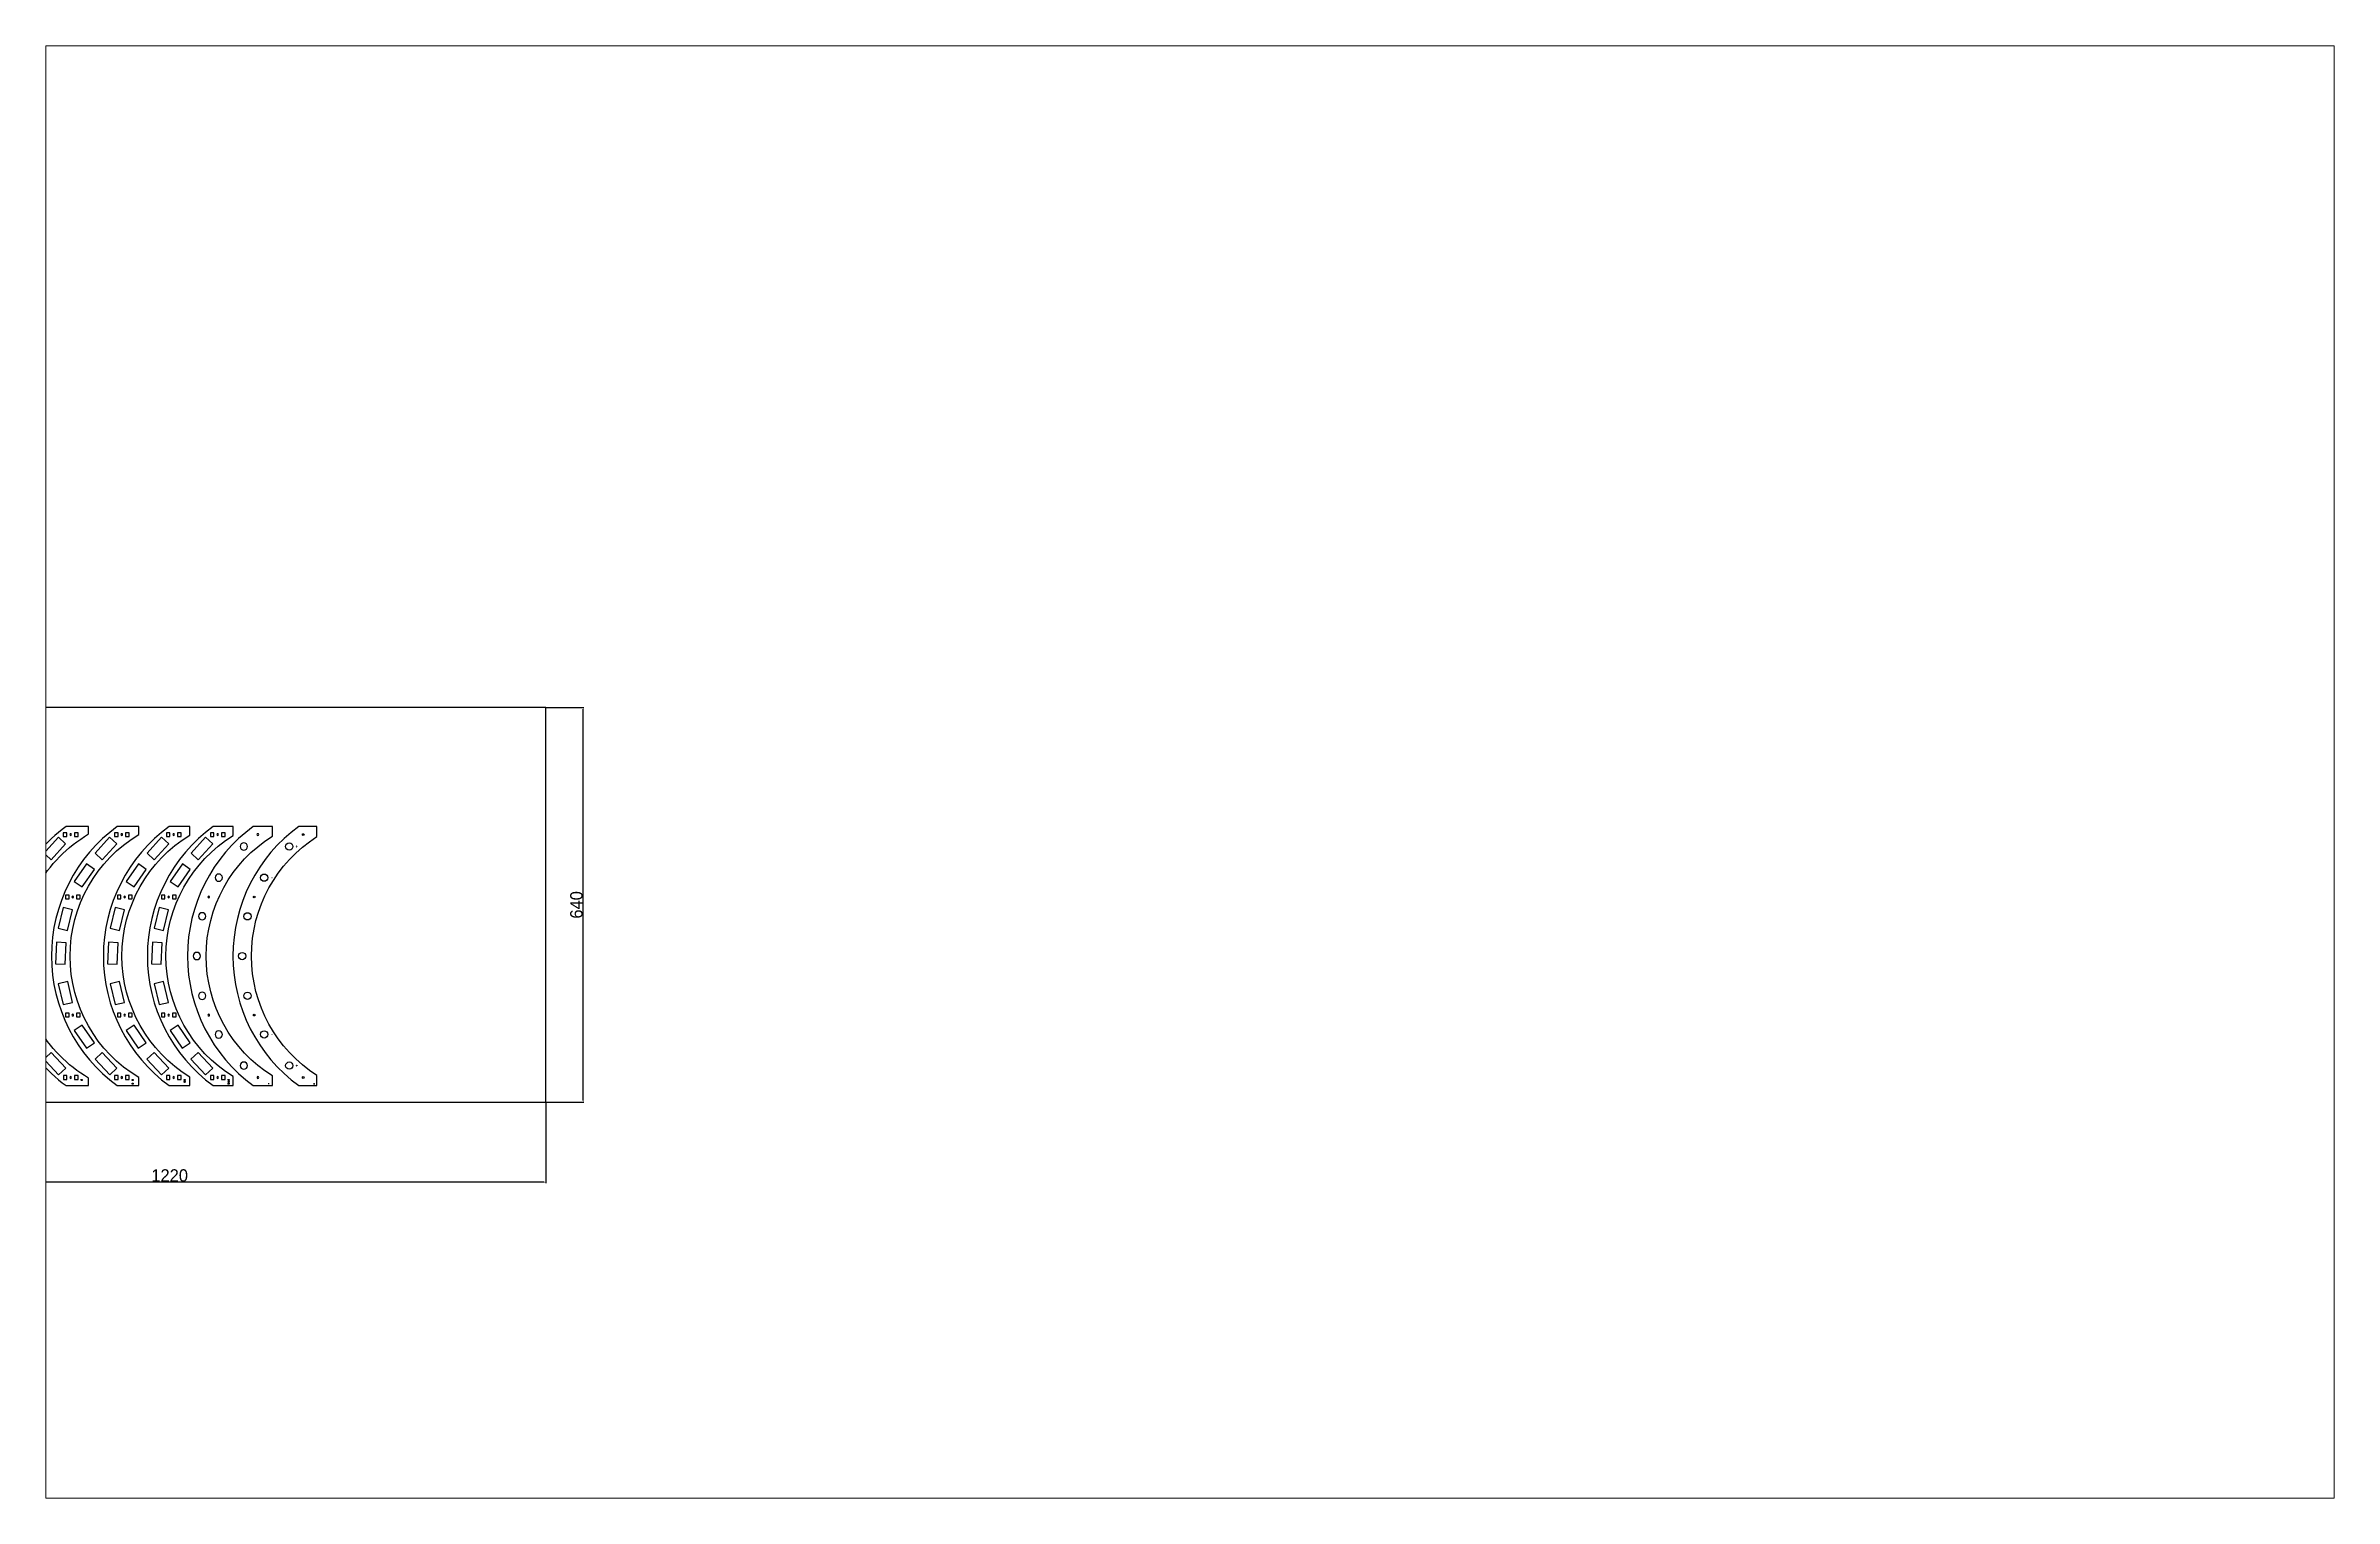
# Paper-space layout 'Sheet1' of a CAD drawing. Header units: millimetres. Extents: x 40 to 364, y 26 to 231.
# The model-space entities are those that its viewports show. They can reach past a viewport. Long polylines and large blocks are cut down to what shows.
import ezdxf
from ezdxf.enums import TextEntityAlignment as Align

# ---------------------------------------------------------------- set-up
doc = ezdxf.new("R2010")
doc.units = ezdxf.units.MM
doc.layers.get('0').update_dxf_attribs({"color": 5})
doc.layers.add('Holes', color=1, linetype='Continuous')
doc.layers.add('text', color=250, linetype='Continuous')
doc.layers.add('Notes', color=73, linetype='Continuous', plot=False)
doc.styles.add('BoldReverse', font='Arial_Bold.ttf')
doc.styles.get("Standard").update_dxf_attribs({"font": 'FreeSans.ttf'})
doc.dimstyles.new('ISO-25', dxfattribs={"dimtxt": 2.5, "dimasz": 2.5, "dimexe": 1.25, "dimexo": 0.625, "dimtad": 1, "dimdec": 3, "dimdsep": 46, "dimtxsty": 'Standard', "dimcen": 2.5, "dimadec": 0, "dimazin": 0, "dimtfac": 1, "dimtmove": 0, "dimatfit": 3, "dimfxl": 1, "dimarcsym": 0})

# ---------------------------------------------------------------- blocks, each defined once
blk = doc.blocks.new('Level 9')
blk.add_lwpolyline([(873.9, -1590.9, -0.508188), (1294.1, -1590.9), (1294.1, -1621.8), (1278.6, -1621.8, 0.552088), (889.5, -1621.8), (873.9, -1621.8)], format="xyb", close=True)
at = {"layer": 'Holes'}
for centre, radius in [((988.3, -1518.7), 1.4), ((1019.6, -1507.9), 5.9), ((1084, -1499.2), 5.9), ((1148.5, -1507.9), 5.9), ((1179.8, -1518.7), 1.4), ((956.9, -1534.8), 5.9), ((1211.2, -1534.8), 5.9), ((906.3, -1575.6), 5.9), ((1261.8, -1575.6), 5.9), ((887, -1598.2), 1.4), ((1281, -1598.3), 1.4)]:
    blk.add_circle(centre, radius, dxfattribs=at)
at = {"layer": 'text'}
for p, q in [((1292, -1615.9), (1290, -1615.9)), ((1291, -1614.9), (1291, -1616.9))]:
    blk.add_line(p, q, dxfattribs=at)
blk = doc.blocks.new('Level 10')
blk.add_lwpolyline([(630.1, -91.7, 0.508188), (209.9, -91.7), (209.9, -121.1), (226.3, -121.1, -0.547395), (613.7, -121.1), (630.1, -121.1)], format="xyb", close=True)
at = {"layer": 'Holes'}
for centre, radius in [((420, 0), 5.9), ((292.9, -35.6), 5.9), ((324.2, -19.5), 1.4), ((355.6, -8.6), 5.9), ((484.4, -8.6), 5.9), ((515.8, -19.5), 1.4), ((547.1, -35.6), 5.9), ((242.3, -76.4), 5.9), ((597.7, -76.4), 5.9), ((223, -99), 1.4), ((617, -99), 1.4)]:
    blk.add_circle(centre, radius, dxfattribs=at)
at = {"layer": 'text'}
for p, q in [((212, -116.7), (214, -116.7)), ((213, -115.7), (213, -117.7))]:
    blk.add_line(p, q, dxfattribs=at)
at = {"layer": 'text', "style": 'BoldReverse'}
for s, p in [('-', (292.9, -47.6)), ('-', (547.1, -47.6)), ('+', (242.3, -88.4)), ('+', (597.7, -88.4))]:
    blk.add_text(s, height=5, dxfattribs=at).set_placement(p, align=Align.MIDDLE_CENTER)
blk = doc.blocks.new('Square hole unit')
for points in [[(-3.05, 6.1), (-3.05, 11.9), (3.05, 11.9), (3.05, 6.1)], [(-3.05, -11.9), (-3.05, -6.1), (3.05, -6.1), (3.05, -11.9)]]:
    blk.add_lwpolyline(points, close=True)
blk.add_circle((0, 0), 1.4)
blk = doc.blocks.new('*D1370')
at = {"layer": 'Defpoints', "color": 0}
for p in [(-587.2, -433.7), (-526.3, -433.7), (-587.2, -1073.7)]:
    blk.add_point(p, dxfattribs=at)
at = {"layer": 'Notes', "color": 0, "lineweight": -2}
for p, q in [((-586.6, -433.7), (-525.1, -433.7)), ((-526.3, -1071.2), (-526.3, -436.2)), ((-586.6, -1073.7), (-525.1, -1073.7))]:
    blk.add_line(p, q, dxfattribs=at)
at = {"layer": 'Notes', "color": 0}
for points in [[(-525.9, -436.2), (-526.7, -436.2), (-526.3, -433.7)], [(-526.7, -1071.2), (-525.9, -1071.2), (-526.3, -1073.7)]]:
    blk.add_solid(points, dxfattribs=at)
at = {"layer": 'Notes', "color": 0, "insert": (-537.3, -753.7), "char_height": 20, "attachment_point": 5, "rotation": 90}
blk.add_mtext('640', dxfattribs=at)
blk = doc.blocks.new('*D1371')
at = {"layer": 'Defpoints', "color": 0}
for p in [(-1807.2, -1073.7), (-587.2, -1073.7), (-1807.2, -1203.5)]:
    blk.add_point(p, dxfattribs=at)
at = {"layer": 'Notes', "color": 0, "lineweight": -2}
for p, q in [((-1807.2, -1074.3), (-1807.2, -1204.8)), ((-587.2, -1074.3), (-587.2, -1204.8)), ((-589.7, -1203.5), (-1804.7, -1203.5))]:
    blk.add_line(p, q, dxfattribs=at)
at = {"layer": 'Notes', "color": 0}
for points in [[(-1804.7, -1203.1), (-1804.7, -1203.9), (-1807.2, -1203.5)], [(-589.7, -1203.9), (-589.7, -1203.1), (-587.2, -1203.5)]]:
    blk.add_solid(points, dxfattribs=at)
at = {"layer": 'Notes', "color": 0, "insert": (-1197.2, -1192.6), "char_height": 20, "attachment_point": 5}
blk.add_mtext('1220', dxfattribs=at)

msp = doc.modelspace()

# ---------------------------------------------------------------- linework, layer by layer
for p, q in [((-1197.9413, -626.65), (-1197.9413, -626.65)), ((-1164.4372, -626.6562), (-1164.4372, -626.65)), ((-1164.4372, -626.6562), (-1164.4372, -626.65))]:
    msp.add_line(p, q)
for points in [[(-1439.087, -1046.75), (-1401.2532, -1046.75), (-1401.2532, -1035.433, -0.575522031), (-1401.2532, -637.867), (-1401.2532, -626.55), (-1439.087, -626.55, 0.508187958)], [(-1328.6859, -626.55), (-1365.1207, -626.55, 0.508187958), (-1365.1207, -1046.75), (-1328.6859, -1046.75), (-1328.6859, -1034.6136, -0.570837396), (-1328.6859, -638.6865)], [(-1247.1843, -1033.7808, -0.56615211), (-1247.1843, -639.5193), (-1247.1843, -626.55), (-1282.22, -626.55, 0.508187958), (-1282.22, -1046.75), (-1247.1843, -1046.75)], [(-1126.6256, -626.5706, 0.508187958), (-1126.6256, -1046.7706), (-1094.3879, -1046.7706), (-1094.3879, -1032.0951, -0.556777664), (-1094.3879, -641.2461), (-1094.3879, -626.5706)]]:
    msp.add_lwpolyline(points, format="xyb", close=True)
msp.add_lwpolyline([(-1164.4372, -626.55), (-1197.9739, -626.55, 0.508187958), (-1197.9739, -1046.75), (-1164.3372, -1046.75), (-1164.3372, -1032.9345, -0.561465695), (-1164.3372, -640.3656), (-1164.3372, -626.6562)], format="xyb")
at = {"layer": 'Holes'}
for points in [[(-1401.0196, -669.8084), (-1389.3355, -680.4442), (-1365.9098, -654.7094), (-1377.594, -644.0736)], [(-1318.119, -669.8084), (-1306.4348, -680.4442), (-1283.0092, -654.7094), (-1294.6934, -644.0736)], [(-1233.8729, -669.8084), (-1222.1887, -680.4442), (-1198.7631, -654.7094), (-1210.4473, -644.0736)], [(-1162.5246, -669.829), (-1150.8404, -680.4648), (-1127.4147, -654.73), (-1139.0989, -644.0942)], [(-1402.1938, -696.1347), (-1415.1316, -687.0653), (-1435.1072, -715.5612), (-1422.1694, -724.6306)], [(-1319.2932, -696.1347), (-1332.231, -687.0653), (-1352.2065, -715.5612), (-1339.2687, -724.6306)], [(-1235.0471, -696.1347), (-1247.9849, -687.0653), (-1267.9604, -715.5612), (-1255.0226, -724.6306)], [(-1163.6988, -696.1552), (-1176.6366, -687.0858), (-1196.6121, -715.5818), (-1183.6743, -724.6511)], [(-1378.1012, -791.6493), (-1362.7452, -795.3687), (-1354.5532, -761.5467), (-1369.9091, -757.8273)], [(-1293.8551, -791.6493), (-1278.4991, -795.3687), (-1270.3071, -761.5467), (-1285.663, -757.8273)], [(-1222.5068, -791.6699), (-1207.1508, -795.3893), (-1198.9587, -761.5672), (-1214.3147, -757.8478)], [(-1364.8886, -815.1794), (-1380.6682, -814.3772), (-1382.4351, -849.1323), (-1366.6555, -849.9345)], [(-1280.6425, -815.1794), (-1296.4221, -814.3772), (-1298.189, -849.1323), (-1282.4094, -849.9345)], [(-1209.2942, -815.1999), (-1225.0738, -814.3977), (-1226.8407, -849.1528), (-1211.061, -849.955)], [(-1362.5616, -877.9521), (-1377.9466, -881.5495), (-1370.0233, -915.4355), (-1354.6383, -911.8381)], [(-1278.3155, -877.9521), (-1293.7005, -881.5495), (-1285.7772, -915.4355), (-1270.3922, -911.8381)], [(-1206.9671, -877.9726), (-1222.3522, -881.57), (-1214.4289, -915.456), (-1199.0438, -911.8587)], [(-1415.2717, -986.2723), (-1402.2776, -977.2837), (-1422.0753, -948.6639), (-1435.0694, -957.6525)], [(-1332.3711, -986.2723), (-1319.377, -977.2837), (-1339.1747, -948.6639), (-1352.1687, -957.6525)], [(-1248.1249, -986.2723), (-1235.1309, -977.2837), (-1254.9286, -948.6639), (-1267.9226, -957.6525)], [(-1176.7766, -986.2929), (-1163.7826, -977.3043), (-1183.5803, -948.6845), (-1196.5743, -957.6731)], [(-1389.6261, -992.9784), (-1401.1651, -1003.7715), (-1377.393, -1029.1866), (-1365.8539, -1018.3935)], [(-1306.7254, -992.9784), (-1318.2645, -1003.7715), (-1294.4923, -1029.1866), (-1282.9533, -1018.3935)], [(-1222.4793, -992.9784), (-1234.0184, -1003.7715), (-1210.2462, -1029.1866), (-1198.7072, -1018.3935)], [(-1151.131, -992.9989), (-1162.67, -1003.792), (-1138.8979, -1029.2071), (-1127.3589, -1018.414)]]:
    msp.add_lwpolyline(points, close=True, dxfattribs=at)
at = {"layer": 'Notes'}
msp.add_lwpolyline([(-1807.2358, -1073.669), (-587.2358, -1073.669), (-587.2358, -433.669), (-1807.2358, -433.669)], close=True, dxfattribs=at)
at = {"layer": 'text'}
for centre, radius in [((-1340.088, -1037.65), 1), ((-1257.1874, -1037.65), 1), ((-1172.9413, -1037.65), 1), ((-1101.593, -1037.6706), 1), ((-1414.0543, -1040.65), 1), ((-1414.0543, -1043.65), 1), ((-1257.1874, -1043.65), 1), ((-1172.9413, -1040.65), 1), ((-1101.593, -1040.6706), 1), ((-1101.593, -1043.6706), 1), ((-1009.918, -1040.6706), 0)]:
    msp.add_circle(centre, radius, dxfattribs=at)

# ---------------------------------------------------------------- block references
at = {"xscale": -1, "rotation": 89.99999999999999}
msp.add_blockref('Level 9', (-2652.4151, 247.3948), dxfattribs=at)
at = {"rotation": 90}
msp.add_blockref('Level 10', (-1079.5438, -1256.65), dxfattribs=at)
at = {"layer": 'Holes', "xscale": -1}
for p, rotation in [((-1357.7909, -639.65), 89.99999999999999), ((-1274.8903, -639.65), 89.99999999999999), ((-1190.6442, -639.65), 89.99999999999999), ((-1119.2959, -639.6706), 89.99999999999999), ((-1354.396, -740.8786), 89.99999999999999), ((-1270.1499, -740.8786), 89.99999999999999), ((-1198.8016, -740.8992), 89.99999999999999), ((-1354.396, -932.4214), 89.99999999999999), ((-1270.1499, -932.4214), 89.99999999999999), ((-1198.8016, -932.442), 89.99999999999999), ((-1357.7809, -1033.65), 270), ((-1274.8803, -1033.65), 270), ((-1190.6342, -1033.65), 270), ((-1119.2859, -1033.6706), 270)]:
    msp.add_blockref('Square hole unit', p, dxfattribs=dict(at, rotation=rotation))

# ---------------------------------------------------------------- dimensions: what is measured, and where the dimension line sits
at = {"layer": 'Notes'}
for base, p2, angle, picture, middle in [((-526.3314, -433.669), (-587.2358, -433.669), 90, '*D1370', (-537.2776, -753.669)), ((-1807.2358, -1203.5102), (-1807.2358, -1073.669), 180, '*D1371', (-1197.2358, -1192.5639))]:
    dim = msp.add_linear_dim(base=base, p1=(-587.2358, -1073.669), p2=p2, angle=angle, dimstyle='ISO-25', override={"dimtxt": 20}, dxfattribs=at)
    dim.commit()
    dim.dimension.update_dxf_attribs({"geometry": picture, "text_midpoint": middle})

psp = doc.layouts.new('Sheet1')

# ---------------------------------------------------------------- viewports
at = {"layer": '0'}
psp.add_viewport(center=(202.5, 128.5), size=(324, 205.6), view_center_point=(458, -538.1429), view_height=2355.746699, dxfattribs=at)

doc.saveas('drawing.dxf')
